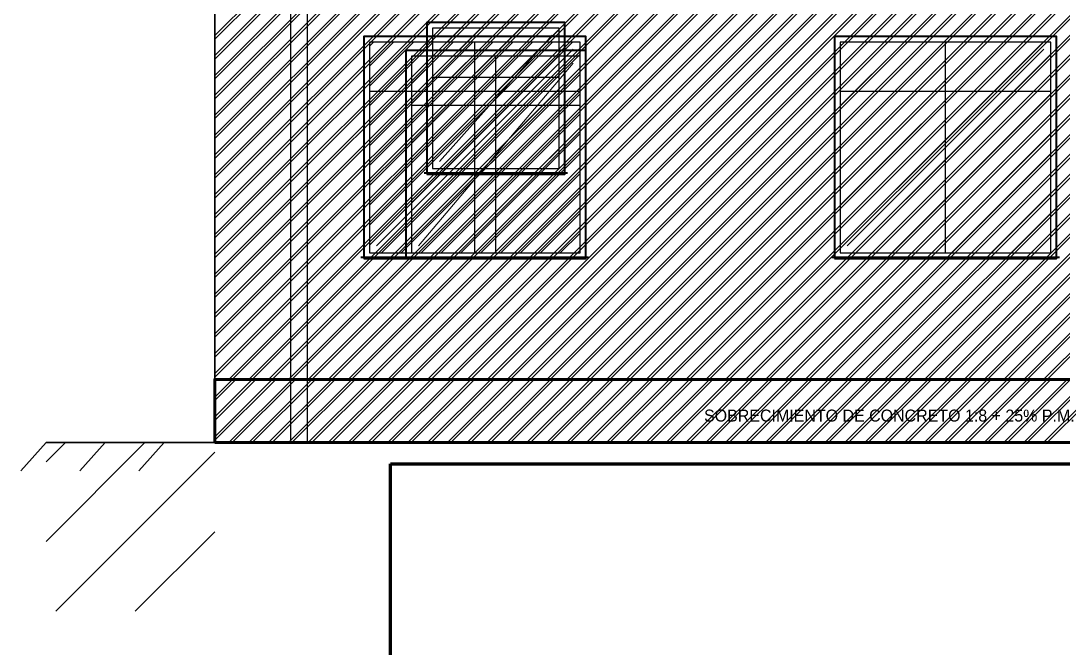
# Model space of a CAD drawing. Header units: metres. Extents: x -1.4 to 41.5, y -29.1 to 7.2.
# Drawn here: x -1.38 to 6.04, y -1.91 to 2.55 of the extents above; entities that cross this region are included whole.
import ezdxf
from ezdxf.enums import TextEntityAlignment as Align

# ---------------------------------------------------------------- set-up
doc = ezdxf.new("R2010")
doc.units = ezdxf.units.M
for name, color, linetype, lineweight in [('carpinteria', 7, 'CONTINUOUS', 25), ('fondo', 7, 'CONTINUOUS', 5), ('hatch', 7, 'CONTINUOUS', 9), ('hormigon', 7, 'CONTINUOUS', 30), ('marco', 7, 'CONTINUOUS', 70), ('marco-medio', 7, 'CONTINUOUS', 40), ('muro-corte', 7, 'CONTINUOUS', 60), ('muro-visto', 7, 'CONTINUOUS', 35), ('sombra', 7, 'CONTINUOUS', 5), ('terreno', 7, 'CONTINUOUS', 35), ('texto-suave', 7, 'CONTINUOUS', 5), ('vidrio', 7, 'CONTINUOUS', 18)]:
    doc.layers.add(name, color=color, linetype=linetype, lineweight=lineweight)

msp = doc.modelspace()

# ---------------------------------------------------------------- linework, layer by layer
at = {"layer": 'carpinteria'}
for p, q in [((0.54, -0.45), (0.54, 6.9)), ((0.54, -0.45), (0.54, 6.9)), ((0.54, -0.45), (0.54, 6.9)), ((0.54, -0.45), (0.54, 6.9)), ((0.66, -0.45), (0.66, 6.9)), ((0.66, -0.45), (0.66, 6.9)), ((0.66, -0.45), (0.66, 6.9)), ((0.66, -0.45), (0.66, 6.9)), ((1.85, 0.9), (1.85, 2.4)), ((1.85, 0.9), (1.85, 2.4)), ((5.2, 0.9), (5.2, 2.4)), ((5.2, 0.9), (5.2, 2.4)), ((2, 0.9), (2, 2.3)), ((1.55, 2.15), (2.45, 2.15)), ((1.1, 2.05), (2.6, 2.05)), ((1.1, 2.05), (2.6, 2.05)), ((4.45, 2.05), (5.95, 2.05)), ((4.45, 2.05), (5.95, 2.05)), ((1.4, 1.95), (2.6, 1.95))]:
    msp.add_line(p, q, dxfattribs=at)
for points in [[(1.55, 1.5), (2.45, 1.5), (2.45, 2.5), (1.55, 2.5)], [(1.1, 0.9), (2.6, 0.9), (2.6, 2.4), (1.1, 2.4)], [(1.1, 0.9), (2.6, 0.9), (2.6, 2.4), (1.1, 2.4)], [(4.45, 0.9), (5.95, 0.9), (5.95, 2.4), (4.45, 2.4)], [(4.45, 0.9), (5.95, 0.9), (5.95, 2.4), (4.45, 2.4)], [(1.4, 0.9), (2.6, 0.9), (2.6, 2.3), (1.4, 2.3)]]:
    msp.add_lwpolyline(points, close=True, dxfattribs=at)
at = {"layer": 'fondo'}
for points in [[(1.55, 1.5), (2.45, 1.5), (2.45, 2.5), (1.55, 2.5)], [(1.1, 0.9), (2.6, 0.9), (2.6, 2.4), (1.1, 2.4)], [(1.1, 0.9), (2.6, 0.9), (2.6, 2.4), (1.1, 2.4)], [(4.45, 0.9), (5.95, 0.9), (5.95, 2.4), (4.45, 2.4)], [(4.45, 0.9), (5.95, 0.9), (5.95, 2.4), (4.45, 2.4)], [(1.4, 0.9), (2.6, 0.9), (2.6, 2.3), (1.4, 2.3)]]:
    msp.add_lwpolyline(points, close=True, dxfattribs=at)
at = {"layer": 'hatch'}
for p, q in [((0, 0.0416), (6.4584, 6.5)), ((0, 0.1831), (6.3169, 6.5)), ((0, 0.3245), (6.1755, 6.5)), ((0, 0.4659), (6.0341, 6.5)), ((0, 0.6073), (5.8927, 6.5)), ((0, 0.7487), (5.7513, 6.5)), ((0, 0.8902), (5.6098, 6.5)), ((0, 1.0316), (5.4684, 6.5)), ((0, 1.173), (5.327, 6.5)), ((0, 1.3144), (5.1856, 6.5)), ((0, 1.4558), (5.0442, 6.5)), ((0, 1.5973), (4.9027, 6.5)), ((0, 1.7387), (4.7613, 6.5)), ((0, 1.8801), (4.6199, 6.5)), ((0, 2.0215), (4.4785, 6.5)), ((0, 2.163), (4.337, 6.5)), ((0, 2.3044), (4.1956, 6.5)), ((0, 2.4458), (4.0542, 6.5)), ((0, 0.0416), (6.4584, 6.5)), ((0, 0.1831), (6.3169, 6.5)), ((0, 0.3245), (6.1755, 6.5)), ((0, 0.4659), (6.0341, 6.5)), ((0, 0.6073), (5.8927, 6.5)), ((0, 0.7487), (5.7513, 6.5)), ((0, 0.8902), (5.6098, 6.5)), ((0, 1.0316), (5.4684, 6.5)), ((0, 1.173), (5.327, 6.5)), ((0, 1.3144), (5.1856, 6.5)), ((0, 1.4558), (5.0442, 6.5)), ((0, 1.5973), (4.9027, 6.5)), ((0, 1.7387), (4.7613, 6.5)), ((0, 1.8801), (4.6199, 6.5)), ((0, 2.0215), (4.4785, 6.5)), ((0, 2.163), (4.337, 6.5)), ((0, 2.3044), (4.1956, 6.5)), ((0, 2.4458), (4.0542, 6.5)), ((0, 0.0167), (6.4833, 6.5)), ((0, 0.1581), (6.3419, 6.5)), ((0, 0.2995), (6.2005, 6.5)), ((0, 0.4409), (6.0591, 6.5)), ((0, 0.5823), (5.9177, 6.5)), ((0, 0.7238), (5.7762, 6.5)), ((0, 0.8652), (5.6348, 6.5)), ((0, 1.0066), (5.4934, 6.5)), ((0, 1.148), (5.352, 6.5)), ((0, 1.2894), (5.2106, 6.5)), ((0, 1.4309), (5.0691, 6.5)), ((0, 1.5723), (4.9277, 6.5)), ((0, 1.7137), (4.7863, 6.5)), ((0, 1.8551), (4.6449, 6.5)), ((0, 1.9966), (4.5034, 6.5)), ((0, 2.138), (4.362, 6.5)), ((0, 2.2794), (4.2206, 6.5)), ((0, 2.4208), (4.0792, 6.5)), ((0, 0.0167), (6.4833, 6.5)), ((0, 0.1581), (6.3419, 6.5)), ((0, 0.2995), (6.2005, 6.5)), ((0, 0.4409), (6.0591, 6.5)), ((0, 0.5823), (5.9177, 6.5)), ((0, 0.7238), (5.7762, 6.5)), ((0, 0.8652), (5.6348, 6.5)), ((0, 1.0066), (5.4934, 6.5)), ((0, 1.148), (5.352, 6.5)), ((0, 1.2894), (5.2106, 6.5)), ((0, 1.4309), (5.0691, 6.5)), ((0, 1.5723), (4.9277, 6.5)), ((0, 1.7137), (4.7863, 6.5)), ((0, 1.8551), (4.6449, 6.5)), ((0, 1.9966), (4.5034, 6.5)), ((0, 2.138), (4.362, 6.5)), ((0, 2.2794), (4.2206, 6.5)), ((0, 2.4208), (4.0792, 6.5)), ((0.0998, 0), (6.5998, 6.5)), ((0.0998, 0), (6.5998, 6.5)), ((0.1248, 0), (6.6248, 6.5)), ((0.1248, 0), (6.6248, 6.5)), ((0.2412, 0), (6.7412, 6.5)), ((0.2412, 0), (6.7412, 6.5)), ((0.2662, 0), (6.7662, 6.5)), ((0.2662, 0), (6.7662, 6.5)), ((0.3826, 0), (6.8826, 6.5)), ((0.3826, 0), (6.8826, 6.5)), ((0.4076, 0), (6.9076, 6.5)), ((0.4076, 0), (6.9076, 6.5)), ((0.5241, 0), (7.0241, 6.5)), ((0.5241, 0), (7.0241, 6.5)), ((0.549, 0), (7.049, 6.5)), ((0.549, 0), (7.049, 6.5)), ((0.6655, 0), (7.1655, 6.5)), ((0.6655, 0), (7.1655, 6.5)), ((0.6905, 0), (7.1905, 6.5)), ((0.6905, 0), (7.1905, 6.5)), ((0.8069, 0), (7.3069, 6.5)), ((0.8069, 0), (7.3069, 6.5)), ((0.8319, 0), (7.3319, 6.5)), ((0.8319, 0), (7.3319, 6.5)), ((0.9483, 0), (7.4483, 6.5)), ((0.9483, 0), (7.4483, 6.5)), ((0.9733, 0), (7.4733, 6.5)), ((0.9733, 0), (7.4733, 6.5)), ((1.0897, 0), (7.5897, 6.5)), ((1.0897, 0), (7.5897, 6.5)), ((1.1147, 0), (7.6147, 6.5)), ((1.1147, 0), (7.6147, 6.5)), ((1.2312, 0), (7.7312, 6.5)), ((1.2312, 0), (7.7312, 6.5)), ((1.2561, 0), (7.7561, 6.5)), ((1.2561, 0), (7.7561, 6.5)), ((1.3726, 0), (7.8726, 6.5)), ((1.3726, 0), (7.8726, 6.5)), ((1.3976, 0), (7.8976, 6.5)), ((1.3976, 0), (7.8976, 6.5)), ((1.514, 0), (8.014, 6.5)), ((1.514, 0), (8.014, 6.5)), ((1.539, 0), (8.039, 6.5)), ((1.539, 0), (8.039, 6.5)), ((1.6554, 0), (8.1554, 6.5)), ((1.6554, 0), (8.1554, 6.5)), ((1.6804, 0), (8.1804, 6.5)), ((1.6804, 0), (8.1804, 6.5)), ((1.7968, 0), (8.2968, 6.5)), ((1.7968, 0), (8.2968, 6.5)), ((1.8218, 0), (8.3218, 6.5)), ((1.8218, 0), (8.3218, 6.5)), ((1.9383, 0), (8.4383, 6.5)), ((1.9383, 0), (8.4383, 6.5)), ((1.9632, 0), (8.4632, 6.5)), ((1.9632, 0), (8.4632, 6.5)), ((2.0797, 0), (8.5797, 6.5)), ((2.0797, 0), (8.5797, 6.5)), ((2.1047, 0), (8.6047, 6.5)), ((2.1047, 0), (8.6047, 6.5)), ((2.2211, 0), (8.7211, 6.5)), ((2.2211, 0), (8.7211, 6.5)), ((2.2461, 0), (8.7461, 6.5)), ((2.2461, 0), (8.7461, 6.5)), ((2.3625, 0), (8.8625, 6.5)), ((2.3625, 0), (8.8625, 6.5)), ((2.3875, 0), (8.8875, 6.5)), ((2.3875, 0), (8.8875, 6.5)), ((2.504, 0), (9.004, 6.5)), ((2.504, 0), (9.004, 6.5)), ((2.5289, 0), (9.0289, 6.5)), ((2.5289, 0), (9.0289, 6.5)), ((2.6454, 0), (9.1454, 6.5)), ((2.6454, 0), (9.1454, 6.5)), ((2.6704, 0), (9.1704, 6.5)), ((2.6704, 0), (9.1704, 6.5)), ((2.7868, 0), (9.2868, 6.5)), ((2.7868, 0), (9.2868, 6.5)), ((2.8118, 0), (9.3118, 6.5)), ((2.8118, 0), (9.3118, 6.5)), ((2.9282, 0), (9.4282, 6.5)), ((2.9282, 0), (9.4282, 6.5)), ((2.9532, 0), (9.4532, 6.5)), ((2.9532, 0), (9.4532, 6.5)), ((3.0696, 0), (9.5696, 6.5)), ((3.0696, 0), (9.5696, 6.5)), ((3.0946, 0), (9.5946, 6.5)), ((3.0946, 0), (9.5946, 6.5)), ((3.2111, 0), (9.7111, 6.5)), ((3.2111, 0), (9.7111, 6.5)), ((3.3525, 0), (9.8525, 6.5)), ((3.3525, 0), (9.8525, 6.5)), ((3.4939, 0), (9.9939, 6.5)), ((3.4939, 0), (9.9939, 6.5)), ((3.6353, 0), (10.1353, 6.5)), ((3.6353, 0), (10.1353, 6.5)), ((3.7767, 0), (10.2767, 6.5)), ((3.7767, 0), (10.2767, 6.5)), ((3.9182, 0), (10.4182, 6.5)), ((3.9182, 0), (10.4182, 6.5)), ((4.0596, 0), (10.5596, 6.5)), ((4.0596, 0), (10.5596, 6.5)), ((4.201, 0), (10.701, 6.5)), ((4.201, 0), (10.701, 6.5)), ((4.3424, 0), (10.8424, 6.5)), ((4.3424, 0), (10.8424, 6.5)), ((4.4839, 0), (10.9839, 6.5)), ((4.4839, 0), (10.9839, 6.5)), ((4.6253, 0), (11.1253, 6.5)), ((4.6253, 0), (11.1253, 6.5)), ((4.7667, 0), (11.2667, 6.5)), ((4.7667, 0), (11.2667, 6.5)), ((4.9081, 0), (11.4081, 6.5)), ((4.9081, 0), (11.4081, 6.5)), ((5.0495, 0), (11.5495, 6.5)), ((5.0495, 0), (11.5495, 6.5)), ((5.191, 0), (11.691, 6.5)), ((5.191, 0), (11.691, 6.5)), ((5.3324, 0), (11.8324, 6.5)), ((5.3324, 0), (11.8324, 6.5)), ((5.4738, 0), (11.9738, 6.5)), ((5.4738, 0), (11.9738, 6.5)), ((5.6152, 0), (12.1152, 6.5)), ((5.6152, 0), (12.1152, 6.5)), ((5.7566, 0), (12.2566, 6.5)), ((5.7566, 0), (12.2566, 6.5)), ((5.8981, 0), (12.3981, 6.5)), ((5.8981, 0), (12.3981, 6.5)), ((3.236, 0), (9.6, 6.364)), ((3.236, 0), (9.6, 6.364)), ((3.3775, 0), (9.6, 6.2225)), ((3.3775, 0), (9.6, 6.2225)), ((3.5189, 0), (9.6, 6.0811)), ((3.5189, 0), (9.6, 6.0811)), ((3.6603, 0), (9.6, 5.9397)), ((3.6603, 0), (9.6, 5.9397)), ((3.8017, 0), (9.6, 5.7983)), ((3.8017, 0), (9.6, 5.7983)), ((3.9431, 0), (9.6, 5.6569)), ((3.9431, 0), (9.6, 5.6569)), ((4.0846, 0), (9.6, 5.5154)), ((4.0846, 0), (9.6, 5.5154)), ((4.226, 0), (9.6, 5.374)), ((4.226, 0), (9.6, 5.374)), ((4.3674, 0), (9.6, 5.2326)), ((4.3674, 0), (9.6, 5.2326)), ((4.5088, 0), (9.6, 5.0912)), ((4.5088, 0), (9.6, 5.0912)), ((4.6503, 0), (9.6, 4.9497)), ((4.6503, 0), (9.6, 4.9497)), ((4.7917, 0), (9.6, 4.8083)), ((4.7917, 0), (9.6, 4.8083)), ((4.9331, 0), (9.6, 4.6669)), ((4.9331, 0), (9.6, 4.6669)), ((5.0745, 0), (9.6, 4.5255)), ((5.0745, 0), (9.6, 4.5255)), ((5.2159, 0), (9.6, 4.3841)), ((5.2159, 0), (9.6, 4.3841)), ((5.3574, 0), (9.6, 4.2426)), ((5.3574, 0), (9.6, 4.2426)), ((5.4988, 0), (9.6, 4.1012)), ((5.4988, 0), (9.6, 4.1012)), ((5.6402, 0), (9.6, 3.9598)), ((5.6402, 0), (9.6, 3.9598)), ((5.7816, 0), (9.6, 3.8184)), ((5.7816, 0), (9.6, 3.8184)), ((5.923, 0), (9.6, 3.677)), ((5.923, 0), (9.6, 3.677)), ((1.55, 1.7314), (2.3186, 2.5)), ((1.55, 1.8728), (2.1772, 2.5)), ((1.55, 2.0142), (2.0358, 2.5)), ((1.55, 2.1556), (1.8944, 2.5)), ((1.55, 2.2971), (1.7529, 2.5)), ((1.55, 2.4385), (1.6115, 2.5)), ((1.55, 1.5899), (2.45, 2.4899)), ((1.1, 0.9556), (2.5444, 2.4)), ((1.1, 1.0971), (2.4029, 2.4)), ((1.1, 1.2385), (2.2615, 2.4)), ((1.1, 1.3799), (2.1201, 2.4)), ((1.1, 1.5213), (1.9787, 2.4)), ((1.1, 1.6627), (1.8373, 2.4)), ((1.1, 1.8042), (1.6958, 2.4)), ((1.1, 1.9456), (1.5544, 2.4)), ((1.1, 2.087), (1.413, 2.4)), ((1.1, 2.2284), (1.2716, 2.4)), ((1.1, 2.3698), (1.1302, 2.4)), ((1.1, 0.9556), (2.5444, 2.4)), ((1.1, 1.0971), (2.4029, 2.4)), ((1.1, 1.2385), (2.2615, 2.4)), ((1.1, 1.3799), (2.1201, 2.4)), ((1.1, 1.5213), (1.9787, 2.4)), ((1.1, 1.6627), (1.8373, 2.4)), ((1.1, 1.8042), (1.6958, 2.4)), ((1.1, 1.9456), (1.5544, 2.4)), ((1.1, 2.087), (1.413, 2.4)), ((1.1, 2.2284), (1.2716, 2.4)), ((1.1, 2.3698), (1.1302, 2.4)), ((4.45, 0.9556), (5.8944, 2.4)), ((4.45, 1.0971), (5.7529, 2.4)), ((4.45, 1.2385), (5.6115, 2.4)), ((4.45, 1.3799), (5.4701, 2.4)), ((4.45, 1.5213), (5.3287, 2.4)), ((4.45, 1.6627), (5.1873, 2.4)), ((4.45, 1.8042), (5.0458, 2.4)), ((4.45, 1.9456), (4.9044, 2.4)), ((4.45, 2.087), (4.763, 2.4)), ((4.45, 2.2284), (4.6216, 2.4)), ((4.45, 2.3698), (4.4802, 2.4)), ((4.45, 0.9556), (5.8944, 2.4)), ((4.45, 1.0971), (5.7529, 2.4)), ((4.45, 1.2385), (5.6115, 2.4)), ((4.45, 1.3799), (5.4701, 2.4)), ((4.45, 1.5213), (5.3287, 2.4)), ((4.45, 1.6627), (5.1873, 2.4)), ((4.45, 1.8042), (5.0458, 2.4)), ((4.45, 1.9456), (4.9044, 2.4)), ((4.45, 2.087), (4.763, 2.4)), ((4.45, 2.2284), (4.6216, 2.4)), ((4.45, 2.3698), (4.4802, 2.4)), ((1.1858, 0.9), (2.6, 2.3142)), ((1.1858, 0.9), (2.6, 2.3142)), ((1.4, 1.1142), (2.5858, 2.3)), ((1.4, 1.2556), (2.4444, 2.3)), ((1.4, 1.3971), (2.3029, 2.3)), ((1.4, 1.5385), (2.1615, 2.3)), ((1.4, 1.6799), (2.0201, 2.3)), ((1.4, 1.8213), (1.8787, 2.3)), ((1.4, 1.9627), (1.7373, 2.3)), ((1.4, 2.1042), (1.5958, 2.3)), ((1.4, 2.2456), (1.4544, 2.3)), ((1.6015, 1.5), (2.45, 2.3485)), ((4.5358, 0.9), (5.95, 2.3142)), ((4.5358, 0.9), (5.95, 2.3142)), ((1.3272, 0.9), (2.6, 2.1728)), ((1.3272, 0.9), (2.6, 2.1728)), ((1.4, 0.9728), (2.6, 2.1728)), ((1.7429, 1.5), (2.45, 2.2071)), ((4.6772, 0.9), (5.95, 2.1728)), ((4.6772, 0.9), (5.95, 2.1728)), ((1.4686, 0.9), (2.6, 2.0314)), ((1.4686, 0.9), (2.6, 2.0314)), ((1.4686, 0.9), (2.6, 2.0314)), ((1.8843, 1.5), (2.45, 2.0657)), ((4.8186, 0.9), (5.95, 2.0314)), ((4.8186, 0.9), (5.95, 2.0314)), ((1.6101, 0.9), (2.6, 1.8899)), ((1.6101, 0.9), (2.6, 1.8899)), ((1.6101, 0.9), (2.6, 1.8899)), ((2.0257, 1.5), (2.45, 1.9243)), ((4.9601, 0.9), (5.95, 1.8899)), ((4.9601, 0.9), (5.95, 1.8899)), ((2.1672, 1.5), (2.45, 1.7828)), ((1.7515, 0.9), (2.6, 1.7485)), ((1.7515, 0.9), (2.6, 1.7485)), ((1.7515, 0.9), (2.6, 1.7485)), ((5.1015, 0.9), (5.95, 1.7485)), ((5.1015, 0.9), (5.95, 1.7485)), ((2.3086, 1.5), (2.45, 1.6414)), ((1.8929, 0.9), (2.6, 1.6071)), ((1.8929, 0.9), (2.6, 1.6071)), ((1.8929, 0.9), (2.6, 1.6071)), ((5.2429, 0.9), (5.95, 1.6071)), ((5.2429, 0.9), (5.95, 1.6071)), ((2.0343, 0.9), (2.6, 1.4657)), ((2.0343, 0.9), (2.6, 1.4657)), ((2.0343, 0.9), (2.6, 1.4657)), ((5.3843, 0.9), (5.95, 1.4657)), ((5.3843, 0.9), (5.95, 1.4657)), ((2.1757, 0.9), (2.6, 1.3243)), ((2.1757, 0.9), (2.6, 1.3243)), ((2.1757, 0.9), (2.6, 1.3243)), ((5.5257, 0.9), (5.95, 1.3243)), ((5.5257, 0.9), (5.95, 1.3243)), ((2.3172, 0.9), (2.6, 1.1828)), ((2.3172, 0.9), (2.6, 1.1828)), ((2.3172, 0.9), (2.6, 1.1828)), ((5.6672, 0.9), (5.95, 1.1828)), ((5.6672, 0.9), (5.95, 1.1828)), ((2.4586, 0.9), (2.6, 1.0414)), ((2.4586, 0.9), (2.6, 1.0414)), ((2.4586, 0.9), (2.6, 1.0414)), ((5.8086, 0.9), (5.95, 1.0414)), ((5.8086, 0.9), (5.95, 1.0414)), ((0, -0.2669), (0.2669, 0)), ((0, -0.2669), (0.2669, 0)), ((0.0998, -0.45), (0.5498, 0)), ((0.0998, -0.45), (0.5498, 0)), ((0.1248, -0.45), (0.5748, 0)), ((0.1248, -0.45), (0.5748, 0)), ((0.4076, -0.45), (0.8576, 0)), ((0.4076, -0.45), (0.8576, 0)), ((1.1147, -0.45), (1.5647, 0)), ((1.1147, -0.45), (1.5647, 0)), ((1.514, -0.45), (1.964, 0)), ((1.514, -0.45), (1.964, 0)), ((1.6554, -0.45), (2.1054, 0)), ((1.6554, -0.45), (2.1054, 0)), ((1.8218, -0.45), (2.2718, 0)), ((1.8218, -0.45), (2.2718, 0)), ((1.9632, -0.45), (2.4132, 0)), ((1.9632, -0.45), (2.4132, 0)), ((2.0797, -0.45), (2.5297, 0)), ((2.0797, -0.45), (2.5297, 0)), ((2.5289, -0.45), (2.9789, 0)), ((2.5289, -0.45), (2.9789, 0)), ((2.6454, -0.45), (3.0954, 0)), ((2.6454, -0.45), (3.0954, 0)), ((3.2111, -0.45), (3.6611, 0)), ((3.2111, -0.45), (3.6611, 0)), ((3.236, -0.45), (3.686, 0)), ((3.236, -0.45), (3.686, 0)), ((3.7767, -0.45), (4.2267, 0)), ((3.7767, -0.45), (4.2267, 0)), ((3.8017, -0.45), (4.2517, 0)), ((3.8017, -0.45), (4.2517, 0)), ((3.9182, -0.45), (4.3682, 0)), ((3.9182, -0.45), (4.3682, 0)), ((3.9431, -0.45), (4.3931, 0)), ((3.9431, -0.45), (4.3931, 0)), ((4.0846, -0.45), (4.5346, 0)), ((4.0846, -0.45), (4.5346, 0)), ((4.226, -0.45), (4.676, 0)), ((4.226, -0.45), (4.676, 0)), ((4.3424, -0.45), (4.7924, 0)), ((4.3424, -0.45), (4.7924, 0)), ((4.4839, -0.45), (4.9339, 0)), ((4.4839, -0.45), (4.9339, 0)), ((4.5088, -0.45), (4.9588, 0)), ((4.5088, -0.45), (4.9588, 0)), ((4.6503, -0.45), (5.1003, 0)), ((4.6503, -0.45), (5.1003, 0)), ((4.7917, -0.45), (5.2417, 0)), ((4.7917, -0.45), (5.2417, 0)), ((5.0495, -0.45), (5.4995, 0)), ((5.0495, -0.45), (5.4995, 0)), ((5.0745, -0.45), (5.5245, 0)), ((5.0745, -0.45), (5.5245, 0)), ((5.191, -0.45), (5.641, 0)), ((5.191, -0.45), (5.641, 0)), ((5.3574, -0.45), (5.8074, 0)), ((5.3574, -0.45), (5.8074, 0)), ((5.4988, -0.45), (5.9488, 0)), ((5.4988, -0.45), (5.9488, 0)), ((5.6152, -0.45), (6.0652, 0)), ((5.6152, -0.45), (6.0652, 0)), ((5.7566, -0.45), (6.2066, 0)), ((5.7566, -0.45), (6.2066, 0)), ((0, -0.4084), (0.4084, 0)), ((0, -0.1255), (0.1255, 0)), ((0, -0.4084), (0.4084, 0)), ((0, -0.1255), (0.1255, 0)), ((0, -0.4333), (0.4333, 0)), ((0, -0.2919), (0.2919, 0)), ((0, -0.1505), (0.1505, 0)), ((0, -0.0091), (0.0091, 0)), ((0, -0.4333), (0.4333, 0)), ((0, -0.2919), (0.2919, 0)), ((0, -0.1505), (0.1505, 0)), ((0, -0.0091), (0.0091, 0)), ((0.2412, -0.45), (0.6912, 0)), ((0.2412, -0.45), (0.6912, 0)), ((0.2662, -0.45), (0.7162, 0)), ((0.2662, -0.45), (0.7162, 0)), ((0.3826, -0.45), (0.8326, 0)), ((0.3826, -0.45), (0.8326, 0)), ((0.5241, -0.45), (0.9741, 0)), ((0.5241, -0.45), (0.9741, 0)), ((0.549, -0.45), (0.999, 0)), ((0.549, -0.45), (0.999, 0)), ((0.6655, -0.45), (1.1155, 0)), ((0.6655, -0.45), (1.1155, 0)), ((0.6905, -0.45), (1.1405, 0)), ((0.6905, -0.45), (1.1405, 0)), ((0.8069, -0.45), (1.2569, 0)), ((0.8069, -0.45), (1.2569, 0)), ((0.8319, -0.45), (1.2819, 0)), ((0.8319, -0.45), (1.2819, 0)), ((0.9483, -0.45), (1.3983, 0)), ((0.9483, -0.45), (1.3983, 0)), ((0.9733, -0.45), (1.4233, 0)), ((0.9733, -0.45), (1.4233, 0)), ((1.0897, -0.45), (1.5397, 0)), ((1.0897, -0.45), (1.5397, 0)), ((1.2312, -0.45), (1.6812, 0)), ((1.2312, -0.45), (1.6812, 0)), ((1.2561, -0.45), (1.7061, 0)), ((1.2561, -0.45), (1.7061, 0)), ((1.3726, -0.45), (1.8226, 0)), ((1.3726, -0.45), (1.8226, 0)), ((1.3976, -0.45), (1.8476, 0)), ((1.3976, -0.45), (1.8476, 0)), ((1.539, -0.45), (1.989, 0)), ((1.539, -0.45), (1.989, 0)), ((1.6804, -0.45), (2.1304, 0)), ((1.6804, -0.45), (2.1304, 0)), ((1.7968, -0.45), (2.2468, 0)), ((1.7968, -0.45), (2.2468, 0)), ((1.9383, -0.45), (2.3883, 0)), ((1.9383, -0.45), (2.3883, 0)), ((2.1047, -0.45), (2.5547, 0)), ((2.1047, -0.45), (2.5547, 0)), ((2.2211, -0.45), (2.6711, 0)), ((2.2211, -0.45), (2.6711, 0)), ((2.2461, -0.45), (2.6961, 0)), ((2.2461, -0.45), (2.6961, 0)), ((2.3625, -0.45), (2.8125, 0)), ((2.3625, -0.45), (2.8125, 0)), ((2.3875, -0.45), (2.8375, 0)), ((2.3875, -0.45), (2.8375, 0)), ((2.504, -0.45), (2.954, 0)), ((2.504, -0.45), (2.954, 0)), ((2.6704, -0.45), (3.1204, 0)), ((2.6704, -0.45), (3.1204, 0)), ((2.7868, -0.45), (3.2368, 0)), ((2.7868, -0.45), (3.2368, 0)), ((2.8118, -0.45), (3.2618, 0)), ((2.8118, -0.45), (3.2618, 0)), ((2.9282, -0.45), (3.3782, 0)), ((2.9282, -0.45), (3.3782, 0)), ((2.9532, -0.45), (3.4032, 0)), ((2.9532, -0.45), (3.4032, 0)), ((3.0696, -0.45), (3.5196, 0)), ((3.0696, -0.45), (3.5196, 0)), ((3.0946, -0.45), (3.5446, 0)), ((3.0946, -0.45), (3.5446, 0)), ((3.3525, -0.45), (3.8025, 0)), ((3.3525, -0.45), (3.8025, 0)), ((3.3775, -0.45), (3.8275, 0)), ((3.3775, -0.45), (3.8275, 0)), ((3.4939, -0.45), (3.9439, 0)), ((3.4939, -0.45), (3.9439, 0)), ((3.5189, -0.45), (3.9689, 0)), ((3.5189, -0.45), (3.9689, 0)), ((3.6353, -0.45), (4.0853, 0)), ((3.6353, -0.45), (4.0853, 0)), ((3.6603, -0.45), (4.1103, 0)), ((3.6603, -0.45), (4.1103, 0)), ((4.0596, -0.45), (4.5096, 0)), ((4.0596, -0.45), (4.5096, 0)), ((4.201, -0.45), (4.651, 0)), ((4.201, -0.45), (4.651, 0)), ((4.3674, -0.45), (4.8174, 0)), ((4.3674, -0.45), (4.8174, 0)), ((4.6253, -0.45), (5.0753, 0)), ((4.6253, -0.45), (5.0753, 0)), ((4.7667, -0.45), (5.2167, 0)), ((4.7667, -0.45), (5.2167, 0)), ((4.9081, -0.45), (5.3581, 0)), ((4.9081, -0.45), (5.3581, 0)), ((4.9331, -0.45), (5.3831, 0)), ((4.9331, -0.45), (5.3831, 0)), ((5.2159, -0.45), (5.6659, 0)), ((5.2159, -0.45), (5.6659, 0)), ((5.3324, -0.45), (5.7824, 0)), ((5.3324, -0.45), (5.7824, 0)), ((5.4738, -0.45), (5.9238, 0)), ((5.4738, -0.45), (5.9238, 0)), ((5.6402, -0.45), (6.0902, 0)), ((5.6402, -0.45), (6.0902, 0)), ((5.7816, -0.45), (6.2316, 0)), ((5.7816, -0.45), (6.2316, 0)), ((5.8981, -0.45), (6.3481, 0)), ((5.8981, -0.45), (6.3481, 0)), ((5.923, -0.45), (6.373, 0)), ((5.923, -0.45), (6.373, 0))]:
    msp.add_line(p, q, dxfattribs=at)
at = {"layer": 'hormigon'}
for points in [[(0, -0.45), (24, -0.45), (24, 0), (0, 0)], [(0, -0.45), (24, -0.45), (24, 0), (0, 0)], [(0, -0.45), (9.6, -0.45), (9.6, 0), (0, 0)], [(0, -0.45), (9.6, -0.45), (9.6, 0), (0, 0)]]:
    msp.add_lwpolyline(points, close=True, dxfattribs=at)
at = {"layer": 'marco'}
for p, q in [((1.25, -0.6), (41.45, -0.6)), ((1.25, -29.1), (1.25, -0.6))]:
    msp.add_line(p, q, dxfattribs=at)
at = {"layer": 'marco-medio'}
for p, q in [((1.49, 1.47), (2.51, 1.47)), ((1.04, 0.87), (2.66, 0.87)), ((1.04, 0.87), (2.66, 0.87)), ((1.34, 0.87), (2.66, 0.87)), ((4.39, 0.87), (6.01, 0.87)), ((4.39, 0.87), (6.01, 0.87)), ((0, 0), (24, 0)), ((0, 0), (24, 0)), ((0, 0), (9.6, 0)), ((0, 0), (9.6, 0))]:
    msp.add_line(p, q, dxfattribs=at)
for points in [[(1.51, 1.46), (2.49, 1.46), (2.49, 2.54), (1.51, 2.54)], [(1.06, 0.86), (2.64, 0.86), (2.64, 2.44), (1.06, 2.44)], [(1.06, 0.86), (2.64, 0.86), (2.64, 2.44), (1.06, 2.44)], [(4.41, 0.86), (5.99, 0.86), (5.99, 2.44), (4.41, 2.44)], [(4.41, 0.86), (5.99, 0.86), (5.99, 2.44), (4.41, 2.44)], [(1.36, 0.86), (2.64, 0.86), (2.64, 2.34), (1.36, 2.34)]]:
    msp.add_lwpolyline(points, close=True, dxfattribs=at)
at = {"layer": 'muro-corte'}
for points in [[(0, -0.45), (24, -0.45), (24, 0), (0, 0)], [(0, -0.45), (24, -0.45), (24, 0), (0, 0)], [(0, -0.45), (9.6, -0.45), (9.6, 0), (0, 0)], [(0, -0.45), (9.6, -0.45), (9.6, 0), (0, 0)]]:
    msp.add_lwpolyline(points, close=True, dxfattribs=at)
at = {"layer": 'muro-visto'}
for points in [[(0, 0), (24, 0), (24, 6.5), (0, 6.5)], [(0, 0), (24, 0), (24, 6.5), (0, 6.5)], [(0, 0), (9.6, 0), (9.6, 6.5), (0, 6.5)], [(0, 0), (9.6, 0), (9.6, 6.5), (0, 6.5)]]:
    msp.add_lwpolyline(points, close=True, dxfattribs=at)
at = {"layer": 'sombra'}
for points in [[(0, 0), (24, 0), (24, 6.5), (0, 6.5)], [(0, 0), (24, 0), (24, 6.5), (0, 6.5)], [(0, 0), (9.6, 0), (9.6, 6.5), (0, 6.5)], [(0, 0), (9.6, 0), (9.6, 6.5), (0, 6.5)]]:
    msp.add_lwpolyline(points, close=True, dxfattribs=at)
at = {"layer": 'terreno'}
for p, q in [((-1.2, -0.45), (-1.38, -0.65)), ((-1.2, -0.45), (-1.38, -0.65)), ((-1.2, -0.45), (-1.38, -0.65)), ((-1.2, -0.45), (-1.38, -0.65)), ((-1.2, -0.45), (0, -0.45)), ((-1.2, -1.1529), (-0.4971, -0.45)), ((-1.2, -0.5873), (-1.0627, -0.45)), ((-1.2, -0.45), (0, -0.45)), ((-1.2, -1.1529), (-0.4971, -0.45)), ((-1.2, -0.5873), (-1.0627, -0.45)), ((-1.2, -0.45), (0, -0.45)), ((-1.2, -1.1529), (-0.4971, -0.45)), ((-1.2, -0.5873), (-1.0627, -0.45)), ((-1.2, -0.45), (0, -0.45)), ((-1.2, -1.1529), (-0.4971, -0.45)), ((-1.2, -0.5873), (-1.0627, -0.45)), ((-1.1314, -1.65), (0, -0.5186)), ((-1.1314, -1.65), (0, -0.5186)), ((-1.1314, -1.65), (0, -0.5186)), ((-1.1314, -1.65), (0, -0.5186)), ((-0.78, -0.45), (-0.96, -0.65)), ((-0.78, -0.45), (-0.96, -0.65)), ((-0.78, -0.45), (-0.96, -0.65)), ((-0.78, -0.45), (-0.96, -0.65)), ((-0.36, -0.45), (-0.54, -0.65)), ((-0.36, -0.45), (-0.54, -0.65)), ((-0.36, -0.45), (-0.54, -0.65)), ((-0.36, -0.45), (-0.54, -0.65)), ((-0.5657, -1.65), (0, -1.0843)), ((-0.5657, -1.65), (0, -1.0843)), ((-0.5657, -1.65), (0, -1.0843)), ((-0.5657, -1.65), (0, -1.0843))]:
    msp.add_line(p, q, dxfattribs=at)
at = {"layer": 'vidrio'}
for p, q in [((1.6, 1.55), (2.4, 2.45)), ((1.15, 0.95), (2.55, 2.35)), ((1.15, 0.95), (2.55, 2.35)), ((4.5, 0.95), (5.9, 2.35)), ((4.5, 0.95), (5.9, 2.35)), ((1.45, 0.95), (2.55, 2.25))]:
    msp.add_line(p, q, dxfattribs=at)

# ---------------------------------------------------------------- texts
at = {"layer": 'texto-suave'}
msp.add_text('SOBRECIMIENTO DE CONCRETO 1:8 + 25% P.M.', height=0.085, dxfattribs=at).set_placement((4.8, -0.3), align=Align.CENTER)
msp.add_text('SOBRECIMIENTO DE CONCRETO 1:8 + 25% P.M.', height=0.085, dxfattribs=at).set_placement((4.8, -0.3), align=Align.CENTER)

doc.saveas('drawing.dxf')
